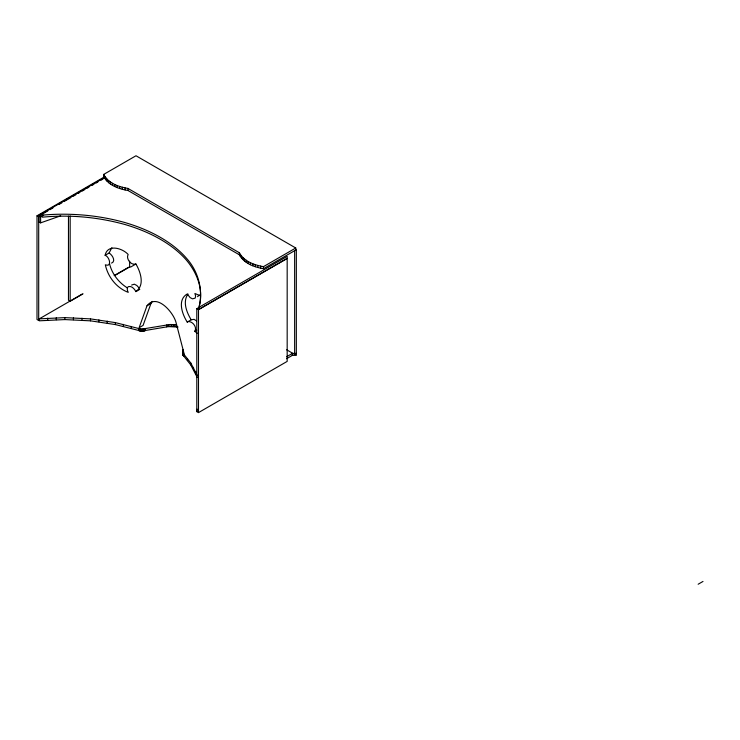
<?xml version="1.0" encoding="UTF-8"?>
<svg xmlns="http://www.w3.org/2000/svg" width="740" height="740" viewBox="0 0 740 740"><rect width="100%" height="100%" fill="white"/><g stroke="black" fill="none" stroke-linecap="round" stroke-linejoin="round"><path stroke-width="1.11" d="M198.524 307.581L287.203 256.382L287.203 258.334L198.524 309.533C203.583 291.542 199.042 272.061 186.388 258.14A138.917 80.198 0 0 0 124.561 222.444C96.755 214.72 67.608 212.556 38.915 215.433L38.915 221.88L40.608 222.86L60.671 215.83M199.097 306.397C203.944 289.96 197.044 272.69 186.388 260.091A138.917 80.198 0 0 0 124.561 224.396C97.865 217.079 69.912 214.526 42.347 217.181M183.335 349.483L182.688 351.13L183.039 353.23L190.735 362.924L197.284 375.532M105.108 255.3C107.448 243.71 122.451 248.122 128.159 254.477C125.615 258.63 131.258 265.9 135.855 263.903C140.508 271.784 145.114 285.252 135.855 291.606C134.532 288.933 131.646 285.548 128.335 286.657L127.669 287.324A4.81 2.775 60 0 0 127.622 290.922L128.27 292.356C116.596 287.999 107.855 276.88 105.339 264.809C112.35 267.464 109.52 256.595 105.108 255.3L109.058 253.025L111.879 247.696M183.095 349.881L183.039 355.182L190.735 364.885L197.284 377.483M184.223 354.183L176.046 322.548C173.493 312.4 156.778 292.883 147.001 305.777L139.12 327.7L143.07 325.415L150.951 303.502L152.255 301.393M199.513 294.964L197.534 296.675M196.794 409.673L197.108 409.146L196.794 411.625L198.487 412.606L287.175 361.397L287.175 258.473L198.487 309.681L196.794 308.7L196.794 411.625M188.006 294.002C182.373 301.883 186.721 312.419 191.179 319.8L187.229 322.076C182.216 314.287 177.017 299.848 187.229 293.983L190.134 297.61L192.511 298.849L195.175 298.127L195.656 296.12L194.907 293.475L199.902 295.639M197.247 333.259L194.768 331.326C197.534 327.385 192.474 320.92 187.978 321.558L187.229 322.076M131.618 285.048L134.338 284.179L136.826 285.483L139.028 287.906M191.179 319.8L194.056 319.347L196.488 320.846M286.584 358.706L292.337 355.385L296.333 355.385L296.333 249.722L263.449 268.713C254.282 267.094 244.071 263.486 239.381 254.81L127.937 190.476C118.696 188.922 108.271 185.324 103.683 176.472L103.683 174.418L135.994 155.761L295.769 248.002L295.769 250.055M37 215.812L38.693 216.783L38.693 320.494L37 319.514L37 215.812L104.932 176.592M38.915 215.433L104.682 177.471M41.921 214.304L47.924 210.845M49.922 209.688L52.919 207.959M58.923 204.49L61.929 202.76M63.927 201.604L70.929 197.562M72.927 196.405L75.924 194.676M77.931 193.519L79.929 192.363M81.927 191.207L84.933 189.477M86.932 188.321L88.93 187.165M91.936 185.435L93.934 184.279M95.932 183.122L97.93 181.966M100.936 180.236L102.934 179.08M38.915 216.043L40.608 217.014L43.614 215.285M178.062 327.052L168.332 326.618L141.396 331.15L115.375 324.573L90.493 320.846L64.87 319.578L39.257 320.818L39.257 318.866L82.214 294.067M114.182 275.613L128.168 267.538L130.934 266.89L135.855 264.05M68.478 216.136L68.478 300.274L70.171 301.245L83.056 293.808M114.765 275.502L129.63 266.918L129.63 261.164M135.855 291.606L139.804 289.322M147.001 305.777L150.951 303.502M103.683 174.418C108.271 183.27 118.696 186.869 127.937 188.422L239.381 252.756C244.071 261.433 254.282 265.04 263.449 266.659L295.769 248.002M196.794 308.7L198.792 307.553M194.768 331.326L196.738 330.188M286.584 356.754L292.337 353.424L296.333 353.424L294.64 354.404L286.648 349.789M698.144 584.239L703 581.446M111.564 263.089C116.3 261.331 112.129 254.634 109.058 253.025M39.257 318.866L64.87 317.627L90.493 318.885L115.375 322.621L141.396 329.198L169.96 324.509L176.499 324.795L176.499 326.756M127.178 287.786C118.502 282.356 111.74 273.504 109.492 263.449M294.64 250.703L294.64 354.404M292.337 353.424L292.337 355.385M263.449 266.659L263.449 268.713M260.628 266.123L260.628 268.176M257.899 265.457L257.899 267.51M255.282 264.661L255.282 266.714M252.784 263.736L252.784 265.789M250.444 262.691L250.444 264.744M248.252 261.535L248.252 263.588M246.254 260.267L246.254 262.321M244.441 258.917L244.441 260.97M242.84 257.474L242.84 259.527M241.453 255.966L241.453 258.019M240.296 254.384L240.296 256.438M239.381 252.756L239.381 254.81M198.487 309.681L198.487 412.606M195.813 371.868L195.813 373.82M193.501 367.355L193.501 369.306M190.735 362.924L190.735 364.885M187.516 358.604L187.516 360.556M183.862 354.404L183.862 356.356M183.538 354.025L183.538 355.977M183.27 353.628L183.27 355.579M183.039 353.23L183.039 355.182M182.91 350.298L182.91 352.249M182.863 352.814L182.863 354.765M182.771 350.714L182.743 354.349M174.89 324.592L174.89 326.543M173.253 324.471L173.253 326.423M171.606 324.444L171.606 326.396M169.96 324.509L169.96 326.46M168.332 324.666L168.332 326.618M166.731 324.906L166.731 326.858M145.123 328.838L145.123 330.789M144.624 328.958L144.624 330.919M144.106 329.06L144.106 331.021M143.569 329.143L143.569 331.095M143.033 329.189L143.033 331.141M142.487 329.217L142.487 331.168M141.941 329.217L141.941 331.178M141.396 329.198L141.396 331.15M140.859 329.152L140.859 331.104M140.322 329.078L140.322 331.03M139.804 328.976L139.804 330.937M139.296 328.856L139.296 330.817M138.815 328.717L138.815 330.669M131.202 326.433L131.202 328.384M127.937 188.422L127.937 190.476M125.079 187.904L125.079 189.958M123.377 324.397L123.377 326.349M122.313 187.248L122.313 189.301M119.649 186.452L119.649 188.506M117.124 185.527L117.124 187.581M115.375 322.621L115.375 324.573M114.746 184.473L114.746 186.526M112.535 183.307L112.535 185.361M110.519 182.031L110.519 184.084M108.697 180.662L108.697 182.715M107.198 321.105L107.198 323.065M107.087 179.2L107.087 181.254M105.709 177.665L105.709 179.718M104.571 176.065L104.571 178.118M98.901 319.865L98.901 321.817M90.493 318.885L90.493 320.846M81.992 318.191L81.992 320.143M73.445 317.765L73.445 319.726M70.171 215.96L70.171 301.245M64.87 317.627L64.87 319.578M56.296 317.756L56.296 319.717M47.748 318.172L47.748 320.133M40.608 217.014L40.608 222.86"/></g></svg>
